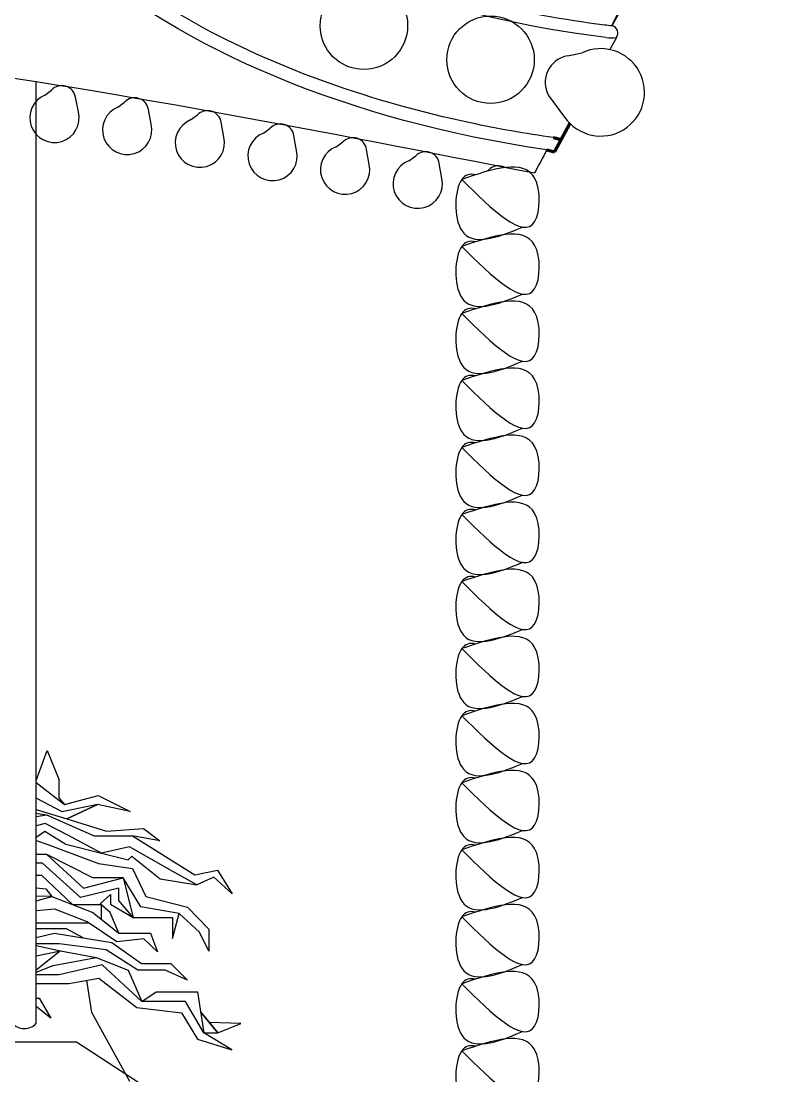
# Model space of a CAD drawing. Header units: centimetres. Extents: x -76 to 1832, y -219 to 581.
# Drawn here: x 604.1 to 706.5, y 128.6 to 273.3 of the extents above; entities that cross this region are included whole.
import ezdxf

# ---------------------------------------------------------------- set-up
doc = ezdxf.new("R2010")
doc.units = ezdxf.units.CM
doc.header["$MEASUREMENT"] = 0
for name, color, linetype in [('Acoperis', 7, 'Continuous'), ('Cai', 7, 'Continuous'), ('Stuctura carusel', 7, 'Continuous')]:
    doc.layers.add(name, color=color, linetype=linetype)

# ---------------------------------------------------------------- blocks, each defined once
blk = doc.blocks.new('*U74')
at = {"layer": 'Stuctura carusel'}
blk.add_spline([(4.890155846520997, 3.171837450163764), (-5.109844153479003, 3.36220427275515), (-5.109844153479003, -2.654838370779146), (4.890155846521004, 3.171837450163764)], degree=3, dxfattribs=at)
blk.add_open_spline([(2.99149673945282, 3.802644379595876), (3.776825215383369, 3.992881219642186), (5.864492264320589, 3.461800811941998), (6.165551951409327, -6.90718661704949), (0.1429644986048295, -4.91589119629586), (-3.448458855775542, -3.380337410879918)], degree=3, knots=[8.39293314255888, 8.39293314255888, 8.39293314255888, 8.39293314255888, 11.57368355893525, 18.60910482001529, 27.34459647692257, 27.34459647692257, 27.34459647692257, 27.34459647692257], dxfattribs=at)
blk = doc.blocks.new('*U75')
at = {"layer": 'Stuctura carusel', "color": 0, "linetype": 'ByBlock', "lineweight": -2, "transparency": 16777216}
blk.add_blockref('*U74', (0, 0), dxfattribs=at)
blk = doc.blocks.new('*U72')
at = {"layer": 'Stuctura carusel'}
blk.add_blockref('*U75', (-0.01062192069290546, 0.3658363004411171), dxfattribs=at)
blk = doc.blocks.new('*U73')
at = {"layer": 'Stuctura carusel', "color": 0, "linetype": 'ByBlock', "lineweight": -2, "transparency": 16777216}
for p in [(0, 0), (-5.633375276077824e-16, -9.2), (-1.126675055215565e-15, -18.4), (-1.690012582823347e-15, -27.6), (-2.25335011043113e-15, -36.8), (-2.816687638038912e-15, -46), (-3.380025165646695e-15, -55.2), (-3.943362693254477e-15, -64.39999999999999), (-4.506700220862259e-15, -73.6), (-5.070037748470042e-15, -82.8), (-5.633375276077825e-15, -92), (-6.196712803685606e-15, -101.2), (-6.760050331293389e-15, -110.4), (-7.323387858901172e-15, -119.6)]:
    blk.add_blockref('*U72', p, dxfattribs=at)

msp = doc.modelspace()

# ---------------------------------------------------------------- linework, layer by layer
at = {"layer": 'Acoperis'}
for p, q in [((685.7204372934059, 271.0973813889274), (684.8194308593297, 269.4319577434804)), ((679.012890138871, 268.5749738395566), (681.0087428518761, 268.9908645917947)), ((607.319895316021, 263.1871288208213), (608.2441764489798, 263.8718132754075)), ((611.9307933138832, 260.8890595659908), (611.5200243773501, 262.9241810552094)), ((617.3243336705343, 261.5335023071625), (618.2549684964707, 262.209525410207)), ((676.4045957474283, 263.1225334078962), (678.6134916253799, 260.1794450107305)), ((621.9135698484116, 259.1924739112757), (621.5218240172167, 261.2313426659632)), ((627.3163309193692, 259.7908077369385), (628.2521724559183, 260.4596044426459)), ((631.8873023657072, 257.4143139575548), (631.5113557328278, 259.4561549710342)), ((637.297959568322, 257.9750048815993), (638.2379082917006, 258.6380168064653)), ((641.8541863925195, 255.5703635833702), (641.4908405257675, 257.614484513309)), ((647.2716105068059, 256.101817932955), (648.2146051411535, 256.7604904879376)), ((651.816705677699, 253.6762020247346), (651.4627852492949, 255.7219759431962)), ((657.2399209959289, 254.1867777751516), (658.1849290777617, 254.8425583332397)), ((661.7775638560989, 251.7472491485038), (661.4299124078315, 253.7940977177969)), ((667.8562925528703, 252.6952696919278), (668.1517154408546, 252.8996083554744))]:
    msp.add_line(p, q, dxfattribs=at)
at = {"layer": 'Acoperis', "lineweight": 100}
for p, q in [((679.3409720677237, 259.3055541273923), (677.2285260699674, 255.4009010845976)), ((677.0763244870528, 257.3525419401938), (678.1526296674284, 257.1090176127911)), ((676.1786468328977, 255.66352155883), (677.2285260699674, 255.4009010845976))]:
    msp.add_line(p, q, dxfattribs=at)
at = {"layer": 'Acoperis'}
for centre in [(651.079080447935, 272.7006607800668), (668.4531963234207, 268.0389950230234)]:
    msp.add_circle(centre, 5.999999999999998, dxfattribs=at)
for centre, radius, start, end in [((684.9034729803391, 271.6952902855647), 1.01238616026821, 323.8008491298814, 76.34632310968432), ((685.0283358157433, 274.6300727805685), 3.5998490140501, 258.9153844199018, 281.0846155797599), ((683.5677881738976, 263.5639605904473), 5.999999999999996, 214.3388407054046, 115.2461240124423), ((679.6565781144421, 264.9169639753268), 3.714211945581148, 99.9799794304949, 208.889734232917), ((609.6514231859322, 262.6005743879418), 1.896415483924389, 9.825103498559901, 137.906862182749), ((608.6455827796586, 260.0722785453479), 3.385223698644256, 113.0547156599178, 13.96199896695623), ((619.6502822730009, 260.9252002361592), 1.896415483924389, 9.290033131432542, 137.3717918156179), ((618.620874973711, 258.4064077868418), 3.385223698644256, 112.5196452927882, 13.42692859982643), ((629.6374995613128, 259.1645135196882), 1.896415483924389, 8.846373615535574, 136.9281322997204), ((628.5886195036747, 256.6537675318872), 3.385223698644256, 112.0759857768904, 12.98326908392946), ((639.6152212179328, 257.3344061318764), 1.896415483924389, 8.492983917364375, 136.5747426015508), ((638.5508753954347, 254.8301771565827), 3.385223698644256, 111.7225960787211, 12.62987938575827), ((649.5858949521387, 255.4505454730777), 1.896415483924389, 8.228900413328262, 136.3106590975154), ((648.5100181674983, 252.9512487850388), 3.385223698644256, 111.4585125746896, 12.36579588172414), ((659.5521993789826, 253.5284184582387), 1.896415483924389, 8.05337197217619, 136.1351306563633), ((658.4686709366048, 251.032429494896), 3.385223698644256, 111.2829841335325, 12.19026744056957), ((669.5169775398587, 251.5833822773666), 1.896415483924389, 61.41812176041835, 136.0476435985727)]:
    msp.add_arc(centre, radius, start, end, dxfattribs=at)
at = {"layer": 'Acoperis', "extrusion": (0, 0, -1)}
for centre, major_axis, ratio, start_param, end_param in [((702.860290986755, 319.286096483939), (-110.8360923997031, 0), 0.5914163758285571, 4.9553657814498, 7.874575791008007), ((702.8602894992518, 318.2860904905217), (-87.32665007640188, 0), 0.5529537528243745, 4.926136620013606, 7.894850102159779)]:
    msp.add_ellipse(centre, major_axis=major_axis, ratio=ratio, start_param=start_param, end_param=end_param, dxfattribs=at)
at = {"layer": 'Acoperis'}
for points, knots in [([(685.1424493456658, 272.6790667003652), (684.7844318116194, 272.7205413158081), (684.4269024350983, 272.7632752458503), (678.4991288484167, 273.493699285231), (673.0548064883991, 274.4862266368596), (662.6370640544134, 277.0416539275587), (657.6639326065533, 278.604529979113), (648.3889191621856, 282.2334688861825), (644.0873584701326, 284.2994995132084), (636.3286077080727, 288.843033080371), (632.8718586126683, 291.320413009328), (626.9375770786579, 296.5722216791028), (624.4605929237252, 299.3460578560523), (620.5670613607581, 305.0624784302057), (619.1501808954371, 308.0037020698589), (617.5565628480518, 313.3980590397595), (617.1988624408834, 315.8423112486605), (617.1988624408834, 318.2860904905217), (617.1988624408834, 320.8999660410841), (617.6080998859934, 323.5144931280273), (619.3661258330783, 329.07102425208), (620.8442601115798, 332.0060983406582), (624.857598628322, 337.7029184792305), (627.3930345795025, 340.463318363928), (633.4378392505457, 345.6811404912866), (636.946654491942, 348.1380136953059), (644.8005816220999, 352.6346595203872), (649.1452621082432, 354.6743204119456), (658.4957595833619, 358.2460321267779), (663.5012589187363, 359.7780519424421), (673.9717177811167, 362.2687012458349), (679.4363891520059, 363.2273070879649), (690.6058150263067, 364.5307249439699), (696.3102810128299, 364.8755214698043), (703.5128698045811, 364.9142300784339), (705.0055806190014, 364.9007965726135), (706.4966287436741, 364.8660148955864)], [4.918940908250781, 4.918940908250781, 4.918940908250781, 4.918940908250781, 4.931647283969831, 4.931647283969831, 5.129916098232018, 5.129916098232018, 5.328184912494205, 5.328184912494205, 5.526453726756392, 5.526453726756392, 5.724722541018579, 5.724722541018579, 5.922991355280766, 5.922991355280766, 6.121260169542953, 6.121260169542953, 6.283185307179586, 6.283185307179586, 6.283185307179586, 6.456381048856928, 6.456381048856928, 6.654649863119115, 6.654649863119115, 6.852918677381302, 6.852918677381302, 7.051187491643488, 7.051187491643488, 7.249456305905675, 7.249456305905675, 7.447725120167862, 7.447725120167862, 7.64599393443005, 7.64599393443005, 7.844262748692236, 7.844262748692236, 7.896078938817009, 7.896078938817009, 7.896078938817009, 7.896078938817009]), ([(677.0997039449677, 257.3492013709673), (673.238576016751, 257.900633396387), (669.428991701067, 258.5757322761109), (658.9478266051568, 260.807186729768), (652.4455895906633, 262.6351658611572), (640.1832784791292, 266.9994003276425), (634.4235678464295, 269.5355878288479), (623.8717785753541, 275.2099806951858), (619.0801200955249, 278.3480461112538), (610.6490146222061, 285.0917011834997), (607.0100494539747, 288.6968787898854), (601.0143138718905, 296.2193024976733), (598.6576416649109, 300.1355953113895), (595.2905962372434, 308.1236800851638), (594.2790810952641, 312.1949598447925), (593.864959620394, 317.2809486537457), (593.8241728224086, 318.283522980993), (593.8241728224086, 319.286096483939)], [4.949316752984464, 4.949316752984464, 4.949316752984464, 4.949316752984464, 5.057931806210721, 5.057931806210721, 5.254121005330703, 5.254121005330703, 5.450310204450686, 5.450310204450686, 5.646499403570668, 5.646499403570668, 5.84268860269065, 5.84268860269065, 6.038877801810632, 6.038877801810632, 6.235067000930615, 6.235067000930615, 6.283185307179586, 6.283185307179586, 6.283185307179586, 6.283185307179586])]:
    msp.add_open_spline(points, degree=3, knots=knots, dxfattribs=at)
for points in [[(687.6925472887385, 278.0224229150531), (686.826719917434, 276.2420107318753), (685.9453246474739, 274.4646190725903), (685.0516022953972, 272.6896191456054)], [(687.7563788555564, 277.9181653360527), (686.8995948812657, 276.1689065574386), (686.0272179614573, 274.4227528361484), (685.1424493456659, 272.6790667003652)], [(676.1786468328974, 255.66352155883), (675.6184086896617, 254.6103069608698), (675.0574832565949, 253.5572257126573), (674.4965578235278, 252.5041444644448)]]:
    msp.add_open_spline(points, degree=3, dxfattribs=at)
msp.add_spline([(-25.50344217647215, 252.5041444644448), (149.4965578235278, 272.5041444644448), (324.8328367828493, 252.5069717527459), (499.4965578235278, 272.5041444644448), (674.4965578235278, 252.5041444644448)], degree=3, dxfattribs=at)
at = {"layer": 'Cai'}
for p, q in [((606.1454882474189, 226.2143778247064), (606.1454882474189, 265.0486507553551)), ((606.145488247417, 153.4594513912166), (606.1454882474189, 226.2143778247064)), ((606.1454882474173, 169.1257063490598), (607.6441606625104, 173.2281811830227)), ((607.6441606625104, 173.2281811830227), (609.219403472361, 169.3267275814962)), ((606.1454882474173, 168.8563762995965), (610.0176965585929, 165.8360090666036)), ((609.219403472361, 169.3267275814962), (609.219403472361, 166.7258315788469)), ((609.7036046551974, 164.815984664407), (606.1454882474173, 166.7185657882931)), ((609.219403472361, 166.7258315788469), (610.0176965585929, 165.8360090666036)), ((610.0176965585929, 165.8360090666036), (614.6340207565983, 167.0817313577285)), ((614.6340207565983, 167.0817313577285), (619.045711784183, 164.8772131625961)), ((606.1454882474173, 165.1601588444173), (610.3248902421121, 163.8709615192454)), ((614.5394050720331, 165.8419638668483), (609.7036046551974, 164.815984664407)), ((610.3248902421121, 163.8709615192454), (614.5394050720331, 165.8419638668483)), ((614.5394050720331, 165.8419638668483), (610.3248902421121, 163.8709615192454)), ((619.045711784183, 164.8772131625961), (614.5394050720331, 165.8419638668483)), ((606.1454882474172, 164.6583394100389), (607.5301380262189, 164.411850704544)), ((610.3248902421121, 163.8709615192454), (615.7661157770534, 162.1925363727275)), ((615.7661157770534, 162.1925363727275), (620.8341649000845, 162.5479729550366)), ((620.8341649000845, 162.5479729550366), (623.10349681599, 160.8470189717895)), ((606.1454882474172, 160.9155442758174), (607.7367540271475, 160.3243847861286)), ((623.10349681599, 160.8470189717895), (619.3468386255054, 161.5161072195497)), ((607.7367540271475, 160.3243847861286), (610.6806569505433, 159.2307169827632)), ((607.6025586515883, 158.9826915733101), (606.1454882474171, 158.9826915733101)), ((613.912052525193, 155.7627155405877), (607.6025586515883, 158.9826915733101)), ((607.6025586515883, 158.9826915733101), (612.6366908774954, 154.354021691923)), ((610.6806569505433, 159.2307169827632), (614.6659553668119, 157.750167970757)), ((606.9983183330422, 157.775218827298), (606.1454882474171, 157.775218827298)), ((612.233960299427, 153.0794021799858), (606.9983183330422, 157.775218827298)), ((614.6659553668119, 157.750167970757), (619.3490597805944, 157.037335052525)), ((619.3490597805944, 157.037335052525), (621.1613473819195, 153.2135495817571)), ((606.145488247417, 156.1316939604961), (606.8641229575182, 156.1316939604961)), ((606.8641229575182, 156.1316939604961), (611.0928662529664, 152.1066873870757)), ((612.6366908774954, 154.354021691923), (618.0736981328968, 155.7627155405877)), ((618.0736981328968, 155.7627155405877), (613.912052525193, 155.7627155405877)), ((620.4900816013068, 151.8048557330924), (618.0736981328968, 155.7627155405877)), ((618.0736981328968, 155.7627155405877), (619.416085242661, 150.3290151185026)), ((606.145488247417, 154.39144071914), (607.4724585851699, 154.2639197435379)), ((606.1454882474166, 135.826810074366), (606.145488247417, 153.4594513912166)), ((607.4724585851699, 154.2639197435379), (608.2736799807398, 153.2135495817571)), ((617.4696022657766, 154.354021691923), (612.233960299427, 153.0794021799858)), ((614.9188789703815, 152.2073710034414), (616.328435993603, 153.4819174503348)), ((616.328435993603, 153.4819174503348), (616.328435993603, 152.1402242375163)), ((617.4696022657766, 152.6768869096368), (617.4696022657766, 154.354021691923)), ((608.2736799807398, 153.2135495817571), (606.1454882474169, 153.2502557568432)), ((606.145488247417, 152.5963722964775), (608.2736799807398, 153.2135495817571)), ((608.2736799807398, 153.2135495817571), (613.912052525193, 150.9998251923943)), ((611.0928662529664, 152.1066873870757), (615.0327600686774, 152.1066873870757)), ((616.2847083691299, 150.9998251923943), (614.9188789703815, 152.2073710034414)), ((615.0327600686774, 152.1066873870757), (615.0327600686774, 150.1122621897348)), ((616.328435993603, 152.1402242375163), (619.416085242661, 150.3290151185026)), ((619.416085242661, 150.3290151185026), (617.4696022657766, 152.6768869096368)), ((621.1613473819195, 153.2135495817571), (626.8667453884041, 151.7377820322023)), ((608.6764105588434, 151.4694141636246), (606.145488247417, 151.2625856465839)), ((613.1065913690563, 149.7252787454921), (608.6764105588434, 151.4694141636246)), ((613.912052525193, 150.9998251923943), (617.4696022657766, 148.182364430021)), ((617.4696022657766, 148.182364430021), (616.2847083691299, 150.9998251923943)), ((625.7257235676564, 150.865677790623), (620.4900816013068, 151.8048557330924)), ((624.8530924980271, 147.4444806552392), (625.7257235676564, 150.865677790623)), ((628.54483761417, 148.3165118317924), (625.7257235676564, 150.865677790623)), ((626.8667453884041, 151.7377820322023), (629.8201992618675, 148.7190271021414)), ((606.1454882474169, 149.5911313437207), (607.938119316164, 149.5911313437207)), ((607.938119316164, 149.5911313437207), (613.3074495034016, 149.5911313437207)), ((617.2147885257644, 146.9815313920009), (613.1065913690563, 149.7252787454921)), ((619.416085242661, 150.3290151185026), (624.8530924980271, 150.3290151185026)), ((624.8530924980271, 150.3290151185026), (624.8530924980271, 147.4444806552392)), ((610.2874773225427, 148.7861008030227), (606.1454882474169, 148.7861008030227)), ((606.1454882474168, 147.5779693545528), (608.6093850967768, 148.182364430021)), ((608.6093850967768, 148.182364430021), (616.5298012826548, 146.9078179831188)), ((612.5695931897158, 147.5450912065699), (610.2874773225427, 148.7861008030227)), ((617.4696022657766, 148.182364430021), (621.832613162497, 148.182364430021)), ((621.832613162497, 148.182364430021), (622.7722696941928, 145.6331984711904)), ((629.8201992618675, 145.7002721720717), (628.54483761417, 148.3165118317924)), ((629.8201992618675, 148.7190271021414), (629.8201992618675, 145.7002721720717)), ((609.2805064259283, 146.7065238154312), (606.1454882474168, 146.7065238154312)), ((606.1454882474168, 146.4616176344811), (609.4818717149801, 145.7673458729618)), ((615.7243401265181, 145.9015663397681), (609.2805064259283, 146.7065238154312)), ((616.5298012826548, 146.9078179831188), (620.5572515147993, 144.0232104548293)), ((620.8928121793751, 147.3773338893229), (617.2147885257644, 146.9815313920009)), ((622.7722696941928, 145.6331984711904), (620.8928121793751, 147.3773338893229)), ((606.1454882474167, 145.0731281235612), (609.4818717149801, 145.7673458729618)), ((609.4818717149801, 145.7673458729618), (606.1454882474167, 143.1153376871459)), ((608.4750452697916, 143.7549156512865), (614.3819530167539, 144.8282409955273)), ((609.4818717149801, 145.7673458729618), (614.3819530167539, 144.8282409955273)), ((614.3819530167539, 144.8282409955273), (618.7449639134742, 143.0840325123598)), ((620.0873510232384, 143.0840325123598), (615.7243401265181, 145.9015663397681)), ((606.1454882474168, 142.8057960297657), (608.4750452697916, 143.7549156512865)), ((615.1874141728906, 143.8219893521678), (609.2805064259283, 142.4802961393493)), ((620.624421428292, 138.7907311353967), (615.1874141728906, 143.8219893521678)), ((620.5572515147993, 144.0232104548293), (624.5845572955179, 144.0232104548293)), ((624.5845572955179, 144.0232104548293), (626.8667453884041, 141.7424123645763)), ((609.2805064259283, 142.4802961393493), (606.1454882474167, 142.4802961393493)), ((610.6230379871184, 141.2728233933372), (614.7175136813296, 142.010707168119)), ((614.7175136813296, 142.010707168119), (619.9531556476792, 137.9857736597336)), ((618.7449639134742, 143.0840325123598), (620.624421428292, 138.7907311353967)), ((623.846266052874, 143.0840325123598), (620.0873510232384, 143.0840325123598)), ((626.8667453884041, 141.7424123645763), (623.846266052874, 143.0840325123598)), ((606.1454882474167, 141.2728233933372), (610.6230379871184, 141.2728233933372)), ((606.1454882474166, 139.234089759556), (606.5562969668671, 139.234089759556)), ((606.5562969668671, 139.234089759556), (608.1256172682183, 136.5066451186316)), ((620.624421428292, 138.7907311353967), (622.5709044051763, 140.1324243482151)), ((622.5709044051763, 140.1324243482151), (628.2764468630868, 140.1324243482151)), ((628.2764468630868, 140.1324243482151), (629.1489334812901, 134.4974297584336)), ((608.1256172682183, 136.5066451186316), (606.1454882474166, 138.1144579385463)), ((619.9531556476792, 137.9857736597336), (626.0612842322673, 137.2478168199167)), ((626.5983546373209, 138.7907311353967), (620.624421428292, 138.7907311353967)), ((629.1489334812901, 134.4974297584336), (626.5983546373209, 138.7907311353967)), ((626.0612842322673, 137.2478168199167), (628.2764468630868, 133.6253255168454)), ((631.0619759528365, 134.4974297584336), (628.7126901721884, 137.3149270533244)), ((628.7126901721884, 137.3149270533244), (631.0619759528365, 134.4974297584336)), ((634.1832101586232, 135.771976205327), (629.8873330625124, 135.906178405879)), ((631.0619759528365, 134.4974297584336), (634.1832101586232, 135.771976205327)), ((628.2764468630868, 133.6253255168454), (632.9750184243828, 132.1495579672905)), ((632.9750184243828, 132.1495579672905), (629.1489334812901, 134.4974297584336)), ((629.1489334812901, 134.4974297584336), (631.0619759528365, 134.4974297584336))]:
    msp.add_line(p, q, dxfattribs=at)
for points in [[(606.1454882474172, 164.1768945543602), (607.5301380262189, 164.411850704544), (614.1018412634304, 161.5161072195497), (619.3468386255054, 161.5161072195497), (627.8812047300597, 156.1818937890442), (630.9842063799928, 156.8379079525096), (633.0131870798753, 153.557622891535), (630.5069735199776, 155.8836665795415), (628.1795987750775, 154.8100914740058), (624.8972642801604, 156.658800231834), (618.9156563328087, 160.0278203653055), (615.1095443807563, 159.1637373968679), (610.454794890956, 161.6089005737016), (607.3444417969614, 163.2427846031325), (606.1454882474172, 162.8925943281564)], [(606.1454882474172, 161.3572071586627), (607.3426874370602, 162.1777118350826), (610.2038325979984, 160.3790557277449), (615.1095443807563, 159.1637373968679), (618.7541682004043, 158.2608351610014), (619.2491569857054, 158.7649946607714), (623.1257784890212, 155.6290063990027), (628.1795987750775, 154.8100914740058)], [(618.9790676324639, 127.8141680565221), (613.7751696862374, 137.2821728733361), (613.098375524824, 141.7189150403736)], [(585.8243392817817, 116.7577510447288), (589.6986710014611, 126.9162617980838), (599.4114281190588, 133.2712124484333), (611.6409078952337, 133.2712124484333), (621.3838484591419, 126.9162617980838), (625.3288595100083, 117.628388683714), (624.9382265969298, 103.9158284491344), (621.8153425555643, 93.91972245194262)]]:
    msp.add_lwpolyline(points, dxfattribs=at)
msp.add_arc((604.5084791679716, 137.2881395702338), 2.194375223538257, 221.7547341801146, 318.2452658198848, dxfattribs=at)

# ---------------------------------------------------------------- block references
at = {"layer": 'Stuctura carusel', "xscale": -1, "rotation": 359.9990470320395}
msp.add_blockref('*U73', (669.3803914708213, 248.0848062039424), dxfattribs=at)

doc.saveas('drawing.dxf')
